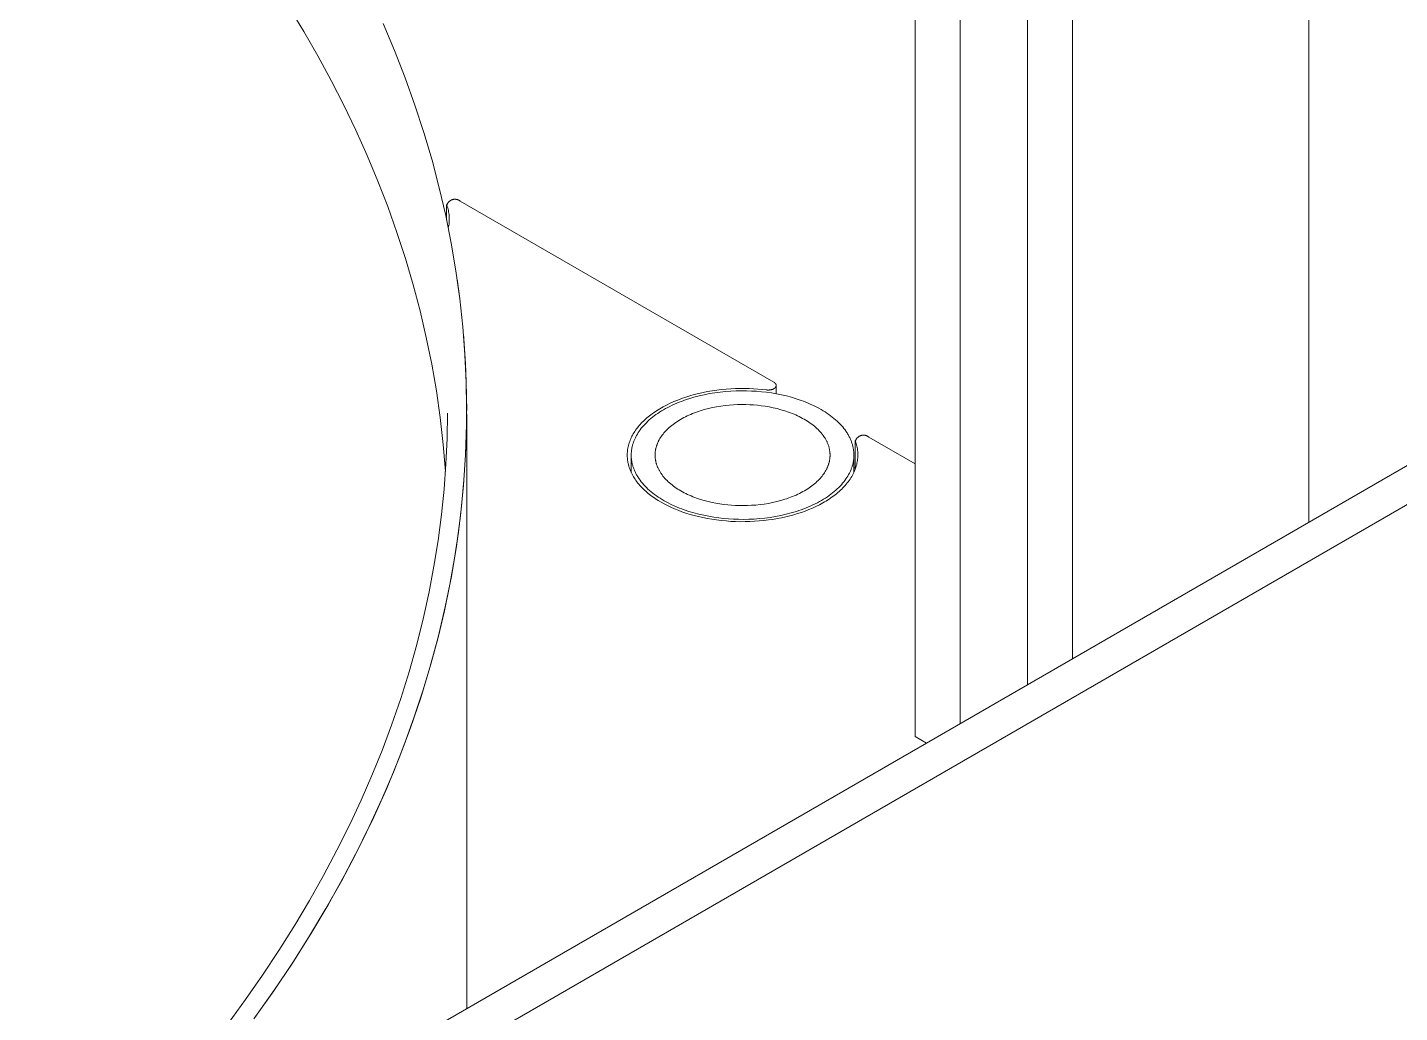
# Model space of a CAD drawing. Header units: millimetres. Extents: x 8434 to 10928, y 788 to 2545.
# Drawn here: x 10798 to 10871.3, y 2100 to 2152.6 of the extents above; entities that cross this region are included whole.
import ezdxf

# ---------------------------------------------------------------- set-up
doc = ezdxf.new("R2010")
doc.units = ezdxf.units.MM
doc.layers.add('ZANO_R', color=7, linetype='Continuous', lineweight=0)

msp = doc.modelspace()

# ---------------------------------------------------------------- linework, layer by layer
at = {"layer": 'ZANO_R'}
for p, q in [((10866.471, 2126.195), (10866.471, 2184.448)), ((10845.451, 2114.753), (10845.451, 2175.086)), ((10851.456, 2117.527), (10851.456, 2171.619)), ((10853.859, 2170.232), (10853.859, 2118.914)), ((10847.853, 2162.524), (10847.853, 2115.446)), ((10812.805, 2152.399), (10812.026, 2153.687)), ((10817.035, 2152.829), (10817.647, 2151.38)), ((10813.552, 2151.099), (10812.805, 2152.399)), ((10817.647, 2151.38), (10818.215, 2149.924)), ((10814.264, 2149.786), (10813.552, 2151.099)), ((10818.215, 2149.924), (10818.738, 2148.464)), ((10814.941, 2148.46), (10814.264, 2149.786)), ((10815.582, 2147.123), (10814.941, 2148.46)), ((10818.738, 2148.464), (10819.216, 2146.998)), ((10816.187, 2145.775), (10815.582, 2147.123)), ((10819.216, 2146.998), (10819.648, 2145.529)), ((10816.754, 2144.416), (10816.187, 2145.775)), ((10819.648, 2145.529), (10820.036, 2144.055)), ((10817.284, 2143.047), (10816.754, 2144.416)), ((10820.036, 2144.055), (10820.378, 2142.577)), ((10820.482, 2143.219), (10820.474, 2143.205)), ((10820.49, 2143.232), (10820.482, 2143.219)), ((10820.498, 2143.245), (10820.49, 2143.232)), ((10820.507, 2143.258), (10820.498, 2143.245)), ((10820.517, 2143.27), (10820.507, 2143.258)), ((10820.526, 2143.282), (10820.517, 2143.27)), ((10820.537, 2143.294), (10820.526, 2143.282)), ((10820.547, 2143.305), (10820.537, 2143.294)), ((10820.558, 2143.316), (10820.547, 2143.305)), ((10820.57, 2143.327), (10820.558, 2143.316)), ((10820.581, 2143.337), (10820.57, 2143.327)), ((10820.593, 2143.347), (10820.581, 2143.337)), ((10820.606, 2143.356), (10820.593, 2143.347)), ((10820.618, 2143.365), (10820.606, 2143.356)), ((10820.631, 2143.373), (10820.618, 2143.365)), ((10820.645, 2143.381), (10820.631, 2143.373)), ((10820.658, 2143.389), (10820.645, 2143.381)), ((10820.672, 2143.396), (10820.658, 2143.389)), ((10820.686, 2143.403), (10820.672, 2143.396)), ((10820.7, 2143.409), (10820.686, 2143.403)), ((10820.715, 2143.415), (10820.7, 2143.409)), ((10820.729, 2143.42), (10820.715, 2143.415)), ((10820.744, 2143.424), (10820.729, 2143.42)), ((10820.759, 2143.429), (10820.744, 2143.424)), ((10820.774, 2143.432), (10820.759, 2143.429)), ((10820.79, 2143.435), (10820.774, 2143.432)), ((10820.805, 2143.438), (10820.79, 2143.435)), ((10820.82, 2143.44), (10820.805, 2143.438)), ((10820.836, 2143.441), (10820.82, 2143.44)), ((10820.851, 2143.442), (10820.836, 2143.441)), ((10820.867, 2143.443), (10820.851, 2143.442)), ((10820.882, 2143.443), (10820.867, 2143.443)), ((10820.898, 2143.442), (10820.882, 2143.443)), ((10820.913, 2143.441), (10820.898, 2143.442)), ((10820.929, 2143.439), (10820.913, 2143.441)), ((10820.944, 2143.437), (10820.929, 2143.439)), ((10820.959, 2143.434), (10820.944, 2143.437)), ((10820.975, 2143.431), (10820.959, 2143.434)), ((10820.99, 2143.427), (10820.975, 2143.431)), ((10821.004, 2143.423), (10820.99, 2143.427)), ((10821.019, 2143.418), (10821.004, 2143.423)), ((10821.034, 2143.413), (10821.019, 2143.418)), ((10821.048, 2143.407), (10821.034, 2143.413)), ((10821.062, 2143.401), (10821.048, 2143.407)), ((10821.076, 2143.394), (10821.062, 2143.401)), ((10821.09, 2143.387), (10821.076, 2143.394)), ((10821.104, 2143.379), (10821.09, 2143.387)), ((10821.117, 2143.371), (10821.104, 2143.379)), ((10821.13, 2143.362), (10821.117, 2143.371)), ((10821.142, 2143.353), (10821.13, 2143.362)), ((10821.155, 2143.343), (10821.142, 2143.353)), ((10837.901, 2133.675), (10821.155, 2143.343)), ((10817.775, 2141.668), (10817.284, 2143.047)), ((10820.378, 2142.577), (10820.675, 2141.096)), ((10820.43, 2142.337), (10820.43, 2143.156)), ((10820.443, 2143.134), (10820.439, 2143.119)), ((10820.439, 2143.119), (10820.463, 2143.051)), ((10820.449, 2143.148), (10820.443, 2143.134)), ((10820.454, 2143.163), (10820.449, 2143.148)), ((10820.46, 2143.177), (10820.454, 2143.163)), ((10820.467, 2143.191), (10820.46, 2143.177)), ((10820.463, 2143.051), (10820.485, 2142.981)), ((10820.474, 2143.205), (10820.467, 2143.191)), ((10820.485, 2142.981), (10820.505, 2142.912)), ((10820.505, 2142.912), (10820.522, 2142.841)), ((10820.522, 2142.841), (10820.537, 2142.77)), ((10820.537, 2142.77), (10820.549, 2142.699)), ((10820.549, 2142.699), (10820.559, 2142.627)), ((10820.559, 2142.627), (10820.566, 2142.554)), ((10820.566, 2142.554), (10820.571, 2142.482)), ((10820.571, 2142.482), (10820.573, 2142.409)), ((10820.534, 2141.977), (10820.519, 2141.906)), ((10820.547, 2142.048), (10820.534, 2141.977)), ((10820.557, 2142.12), (10820.547, 2142.048)), ((10820.565, 2142.192), (10820.557, 2142.12)), ((10820.57, 2142.264), (10820.565, 2142.192)), ((10820.573, 2142.337), (10820.57, 2142.264)), ((10820.573, 2142.409), (10820.573, 2142.337)), ((10818.227, 2140.279), (10817.775, 2141.668)), ((10820.675, 2141.096), (10820.926, 2139.612)), ((10818.639, 2138.882), (10818.227, 2140.279)), ((10820.926, 2139.612), (10821.132, 2138.126)), ((10819.011, 2137.477), (10818.639, 2138.882)), ((10820.991, 2139.175), (10821.129, 2138.151)), ((10821.132, 2138.126), (10821.293, 2136.637)), ((10819.342, 2136.064), (10819.011, 2137.477)), ((10821.293, 2136.637), (10821.407, 2135.146)), ((10819.632, 2134.644), (10819.342, 2136.064)), ((10821.327, 2136.264), (10821.437, 2134.653)), ((10821.444, 2134.454), (10821.389, 2135.418)), ((10712.722, 2037.429), (10880.885, 2134.517)), ((10819.88, 2133.217), (10819.632, 2134.644)), ((10821.407, 2135.146), (10821.476, 2133.653)), ((10821.437, 2134.653), (10821.493, 2133.037)), ((10821.481, 2133.466), (10821.447, 2134.4)), ((10882.686, 2133.477), (10714.524, 2036.388)), ((10820.085, 2131.785), (10819.88, 2133.217)), ((10821.476, 2133.653), (10821.499, 2132.159)), ((10821.498, 2132.533), (10821.481, 2133.466)), ((10821.493, 2133.037), (10821.496, 2131.417)), ((10833.424, 2132.948), (10833.654, 2133.013)), ((10833.654, 2133.013), (10833.889, 2133.072)), ((10833.889, 2133.072), (10834.127, 2133.125)), ((10833.908, 2132.943), (10834.188, 2133.007)), ((10834.127, 2133.125), (10834.368, 2133.172)), ((10834.188, 2133.007), (10834.472, 2133.063)), ((10834.368, 2133.172), (10834.612, 2133.214)), ((10834.472, 2133.063), (10834.757, 2133.109)), ((10834.612, 2133.214), (10834.858, 2133.25)), ((10834.757, 2133.109), (10835.043, 2133.147)), ((10834.858, 2133.25), (10835.105, 2133.279)), ((10835.043, 2133.147), (10835.329, 2133.177)), ((10835.105, 2133.279), (10835.353, 2133.303)), ((10835.329, 2133.177), (10835.613, 2133.198)), ((10835.353, 2133.303), (10835.6, 2133.32)), ((10835.6, 2133.32), (10835.847, 2133.332)), ((10835.613, 2133.198), (10835.895, 2133.211)), ((10835.847, 2133.332), (10836.093, 2133.338)), ((10835.895, 2133.211), (10836.174, 2133.216)), ((10836.093, 2133.338), (10836.337, 2133.339)), ((10836.174, 2133.216), (10836.448, 2133.214)), ((10836.337, 2133.339), (10836.579, 2133.334)), ((10836.448, 2133.214), (10836.717, 2133.205)), ((10836.579, 2133.334), (10836.818, 2133.323)), ((10836.717, 2133.205), (10836.981, 2133.189)), ((10836.818, 2133.323), (10837.053, 2133.307)), ((10836.981, 2133.189), (10837.243, 2133.167)), ((10837.053, 2133.307), (10837.285, 2133.287)), ((10837.243, 2133.167), (10837.508, 2133.137)), ((10837.285, 2133.287), (10837.513, 2133.261)), ((10837.508, 2133.137), (10837.774, 2133.099)), ((10837.513, 2133.261), (10837.528, 2133.26)), ((10837.528, 2133.26), (10837.544, 2133.258)), ((10837.544, 2133.258), (10837.561, 2133.257)), ((10837.561, 2133.257), (10837.577, 2133.256)), ((10837.577, 2133.256), (10837.594, 2133.256)), ((10837.594, 2133.256), (10837.61, 2133.256)), ((10837.61, 2133.256), (10837.627, 2133.257)), ((10837.627, 2133.257), (10837.644, 2133.257)), ((10837.644, 2133.257), (10837.662, 2133.259)), ((10837.662, 2133.259), (10837.679, 2133.26)), ((10837.679, 2133.26), (10837.696, 2133.262)), ((10837.696, 2133.262), (10837.713, 2133.265)), ((10837.713, 2133.265), (10837.729, 2133.268)), ((10837.729, 2133.268), (10837.746, 2133.271)), ((10837.746, 2133.271), (10837.763, 2133.275)), ((10837.763, 2133.275), (10837.779, 2133.279)), ((10837.774, 2133.099), (10838.042, 2133.054)), ((10837.779, 2133.279), (10837.795, 2133.283)), ((10837.795, 2133.283), (10837.81, 2133.288)), ((10837.81, 2133.288), (10837.825, 2133.293)), ((10837.825, 2133.293), (10837.84, 2133.299)), ((10837.84, 2133.299), (10837.854, 2133.304)), ((10837.854, 2133.304), (10837.868, 2133.311)), ((10837.868, 2133.311), (10837.881, 2133.317)), ((10837.881, 2133.317), (10837.894, 2133.324)), ((10837.894, 2133.324), (10837.906, 2133.331)), ((10837.912, 2133.668), (10837.901, 2133.675)), ((10837.906, 2133.331), (10837.912, 2133.334)), ((10837.918, 2133.665), (10837.912, 2133.668)), ((10837.912, 2133.334), (10837.918, 2133.338)), ((10837.923, 2133.661), (10837.918, 2133.665)), ((10837.918, 2133.338), (10837.923, 2133.342)), ((10837.928, 2133.657), (10837.923, 2133.661)), ((10837.923, 2133.342), (10837.929, 2133.345)), ((10837.933, 2133.654), (10837.928, 2133.657)), ((10837.929, 2133.345), (10837.934, 2133.349)), ((10837.939, 2133.65), (10837.933, 2133.654)), ((10837.934, 2133.349), (10837.939, 2133.353)), ((10837.944, 2133.646), (10837.939, 2133.65)), ((10837.939, 2133.353), (10837.944, 2133.357)), ((10837.948, 2133.642), (10837.944, 2133.646)), ((10837.944, 2133.357), (10837.949, 2133.36)), ((10837.953, 2133.638), (10837.948, 2133.642)), ((10837.949, 2133.36), (10837.953, 2133.364)), ((10837.958, 2133.634), (10837.953, 2133.638)), ((10837.953, 2133.364), (10837.958, 2133.368)), ((10837.962, 2133.63), (10837.958, 2133.634)), ((10837.958, 2133.368), (10837.962, 2133.372)), ((10837.967, 2133.626), (10837.962, 2133.63)), ((10837.962, 2133.372), (10837.966, 2133.376)), ((10837.966, 2133.376), (10837.97, 2133.38)), ((10837.971, 2133.622), (10837.967, 2133.626)), ((10837.97, 2133.38), (10837.974, 2133.384)), ((10837.975, 2133.617), (10837.971, 2133.622)), ((10837.974, 2133.384), (10837.978, 2133.388)), ((10837.979, 2133.613), (10837.975, 2133.617)), ((10837.978, 2133.388), (10837.982, 2133.392)), ((10837.983, 2133.609), (10837.979, 2133.613)), ((10837.982, 2133.392), (10837.985, 2133.397)), ((10837.986, 2133.604), (10837.983, 2133.609)), ((10837.985, 2133.397), (10837.988, 2133.401)), ((10837.99, 2133.599), (10837.986, 2133.604)), ((10837.988, 2133.401), (10837.992, 2133.405)), ((10837.993, 2133.595), (10837.99, 2133.599)), ((10837.992, 2133.405), (10837.995, 2133.41)), ((10837.997, 2133.59), (10837.993, 2133.595)), ((10837.995, 2133.41), (10837.998, 2133.414)), ((10838, 2133.586), (10837.997, 2133.59)), ((10837.998, 2133.414), (10838.001, 2133.418)), ((10838.003, 2133.581), (10838, 2133.586)), ((10838.001, 2133.418), (10838.003, 2133.423)), ((10838.005, 2133.576), (10838.003, 2133.581)), ((10838.003, 2133.423), (10838.006, 2133.428)), ((10838.008, 2133.571), (10838.005, 2133.576)), ((10838.006, 2133.428), (10838.008, 2133.432)), ((10838.01, 2133.566), (10838.008, 2133.571)), ((10838.008, 2133.432), (10838.011, 2133.437)), ((10838.013, 2133.561), (10838.01, 2133.566)), ((10838.011, 2133.437), (10838.013, 2133.442)), ((10838.015, 2133.556), (10838.013, 2133.561)), ((10838.013, 2133.442), (10838.015, 2133.446)), ((10838.017, 2133.551), (10838.015, 2133.556)), ((10838.015, 2133.446), (10838.017, 2133.451)), ((10838.018, 2133.546), (10838.017, 2133.551)), ((10838.017, 2133.451), (10838.018, 2133.456)), ((10838.02, 2133.541), (10838.018, 2133.546)), ((10838.018, 2133.456), (10838.02, 2133.461)), ((10838.021, 2133.536), (10838.02, 2133.541)), ((10838.02, 2133.461), (10838.021, 2133.466)), ((10838.022, 2133.531), (10838.021, 2133.536)), ((10838.021, 2133.466), (10838.022, 2133.471)), ((10838.023, 2133.529), (10838.022, 2133.531)), ((10838.022, 2133.471), (10838.023, 2133.476)), ((10838.023, 2133.526), (10838.023, 2133.529)), ((10838.024, 2133.524), (10838.023, 2133.526)), ((10838.023, 2133.476), (10838.024, 2133.481)), ((10838.024, 2133.521), (10838.024, 2133.524)), ((10838.025, 2133.519), (10838.024, 2133.521)), ((10838.024, 2133.483), (10838.025, 2133.486)), ((10838.024, 2133.481), (10838.024, 2133.483)), ((10838.025, 2133.516), (10838.025, 2133.519)), ((10838.025, 2133.514), (10838.025, 2133.516)), ((10838.025, 2133.511), (10838.025, 2133.514)), ((10838.025, 2133.509), (10838.025, 2133.511)), ((10838.026, 2133.506), (10838.025, 2133.509)), ((10838.025, 2133.493), (10838.026, 2133.496)), ((10838.025, 2133.491), (10838.025, 2133.493)), ((10838.025, 2133.488), (10838.025, 2133.491)), ((10838.025, 2133.486), (10838.025, 2133.488)), ((10838.026, 2133.504), (10838.026, 2133.506)), ((10838.026, 2133.501), (10838.026, 2133.504)), ((10838.026, 2133.498), (10838.026, 2133.501)), ((10838.026, 2133.496), (10838.026, 2133.498)), ((10838.026, 2133.496), (10838.026, 2133.057)), ((10838.042, 2133.054), (10838.309, 2133)), ((10838.309, 2133), (10838.575, 2132.939)), ((10821.489, 2131.162), (10821.498, 2132.506)), ((10831.724, 2132.206), (10831.809, 2132.257)), ((10831.809, 2132.257), (10831.985, 2132.358)), ((10831.985, 2132.358), (10832.169, 2132.455)), ((10832.015, 2132.204), (10832.125, 2132.266)), ((10832.125, 2132.266), (10832.237, 2132.326)), ((10832.169, 2132.455), (10832.361, 2132.549)), ((10832.237, 2132.326), (10832.353, 2132.385)), ((10832.353, 2132.385), (10832.47, 2132.442)), ((10832.361, 2132.549), (10832.561, 2132.638)), ((10832.47, 2132.442), (10832.591, 2132.498)), ((10832.561, 2132.638), (10832.767, 2132.723)), ((10832.591, 2132.498), (10832.714, 2132.551)), ((10832.714, 2132.551), (10832.839, 2132.603)), ((10832.767, 2132.723), (10832.98, 2132.803)), ((10832.839, 2132.603), (10832.966, 2132.652)), ((10832.966, 2132.652), (10833.096, 2132.7)), ((10832.98, 2132.803), (10833.199, 2132.878)), ((10833.096, 2132.7), (10833.227, 2132.746)), ((10833.199, 2132.878), (10833.424, 2132.948)), ((10833.227, 2132.746), (10833.36, 2132.79)), ((10833.36, 2132.79), (10833.631, 2132.871)), ((10833.631, 2132.871), (10833.908, 2132.943)), ((10834.189, 2132.209), (10834.406, 2132.266)), ((10834.406, 2132.266), (10834.626, 2132.317)), ((10834.626, 2132.317), (10834.849, 2132.36)), ((10834.849, 2132.36), (10835.073, 2132.397)), ((10835.073, 2132.397), (10835.298, 2132.427)), ((10835.298, 2132.427), (10835.522, 2132.45)), ((10835.522, 2132.45), (10835.746, 2132.466)), ((10835.746, 2132.466), (10835.967, 2132.477)), ((10835.967, 2132.477), (10836.186, 2132.481)), ((10836.186, 2132.481), (10836.402, 2132.479)), ((10836.402, 2132.479), (10836.613, 2132.472)), ((10836.613, 2132.472), (10836.82, 2132.46)), ((10836.82, 2132.46), (10837.026, 2132.442)), ((10837.026, 2132.442), (10837.234, 2132.418)), ((10837.234, 2132.418), (10837.444, 2132.389)), ((10837.444, 2132.389), (10837.654, 2132.353)), ((10837.654, 2132.353), (10837.864, 2132.311)), ((10837.864, 2132.311), (10838.073, 2132.263)), ((10838.073, 2132.263), (10838.28, 2132.208)), ((10838.575, 2132.939), (10838.839, 2132.869)), ((10838.839, 2132.869), (10839.099, 2132.791)), ((10839.099, 2132.791), (10839.355, 2132.705)), ((10839.355, 2132.705), (10839.482, 2132.658)), ((10839.482, 2132.658), (10839.606, 2132.61)), ((10839.606, 2132.61), (10839.729, 2132.56)), ((10839.729, 2132.56), (10839.85, 2132.508)), ((10839.85, 2132.508), (10839.969, 2132.454)), ((10839.969, 2132.454), (10840.086, 2132.398)), ((10840.086, 2132.398), (10840.201, 2132.34)), ((10840.201, 2132.34), (10840.313, 2132.28)), ((10840.313, 2132.28), (10840.423, 2132.218)), ((10820.248, 2130.348), (10820.085, 2131.785)), ((10820.456, 2130.668), (10820.48, 2132.026)), ((10821.501, 2131.961), (10821.501, 2100.232)), ((10830.82, 2131.48), (10830.877, 2131.539)), ((10830.877, 2131.539), (10830.935, 2131.597)), ((10830.935, 2131.597), (10830.995, 2131.655)), ((10830.995, 2131.655), (10831.058, 2131.712)), ((10831.024, 2131.439), (10831.097, 2131.514)), ((10831.058, 2131.712), (10831.123, 2131.769)), ((10831.097, 2131.514), (10831.173, 2131.587)), ((10831.123, 2131.769), (10831.191, 2131.825)), ((10831.173, 2131.587), (10831.253, 2131.66)), ((10831.191, 2131.825), (10831.26, 2131.882)), ((10831.253, 2131.66), (10831.337, 2131.732)), ((10831.26, 2131.882), (10831.332, 2131.937)), ((10831.332, 2131.937), (10831.406, 2131.992)), ((10831.337, 2131.732), (10831.424, 2131.803)), ((10831.406, 2131.992), (10831.482, 2132.047)), ((10831.424, 2131.803), (10831.514, 2131.873)), ((10831.482, 2132.047), (10831.561, 2132.1)), ((10831.514, 2131.873), (10831.608, 2131.942)), ((10831.561, 2132.1), (10831.641, 2132.153)), ((10831.608, 2131.942), (10831.705, 2132.009)), ((10831.641, 2132.153), (10831.724, 2132.206)), ((10831.705, 2132.009), (10831.805, 2132.076)), ((10831.805, 2132.076), (10831.909, 2132.14)), ((10831.909, 2132.14), (10832.015, 2132.204)), ((10832.599, 2131.479), (10832.675, 2131.532)), ((10832.675, 2131.532), (10832.754, 2131.584)), ((10832.754, 2131.584), (10832.835, 2131.636)), ((10832.835, 2131.636), (10832.919, 2131.685)), ((10832.919, 2131.685), (10833.005, 2131.734)), ((10833.005, 2131.734), (10833.093, 2131.782)), ((10833.093, 2131.782), (10833.184, 2131.828)), ((10833.184, 2131.828), (10833.276, 2131.873)), ((10833.276, 2131.873), (10833.371, 2131.916)), ((10833.371, 2131.916), (10833.468, 2131.958)), ((10833.468, 2131.958), (10833.566, 2131.999)), ((10833.566, 2131.999), (10833.666, 2132.038)), ((10833.666, 2132.038), (10833.768, 2132.075)), ((10833.768, 2132.075), (10833.871, 2132.111)), ((10833.871, 2132.111), (10833.976, 2132.146)), ((10833.976, 2132.146), (10834.189, 2132.209)), ((10838.28, 2132.208), (10838.485, 2132.147)), ((10838.485, 2132.147), (10838.686, 2132.079)), ((10838.686, 2132.079), (10838.785, 2132.043)), ((10838.785, 2132.043), (10838.883, 2132.005)), ((10838.883, 2132.005), (10838.98, 2131.965)), ((10838.98, 2131.965), (10839.075, 2131.924)), ((10839.075, 2131.924), (10839.168, 2131.882)), ((10839.168, 2131.882), (10839.26, 2131.838)), ((10839.26, 2131.838), (10839.351, 2131.792)), ((10839.351, 2131.792), (10839.439, 2131.745)), ((10839.439, 2131.745), (10839.525, 2131.697)), ((10839.525, 2131.697), (10839.61, 2131.647)), ((10839.61, 2131.647), (10839.692, 2131.596)), ((10839.692, 2131.596), (10839.772, 2131.544)), ((10839.772, 2131.544), (10839.85, 2131.49)), ((10839.85, 2131.49), (10839.925, 2131.436)), ((10840.423, 2132.218), (10840.531, 2132.155)), ((10840.531, 2132.155), (10840.636, 2132.09)), ((10840.636, 2132.09), (10840.737, 2132.024)), ((10840.737, 2132.024), (10840.836, 2131.956)), ((10840.836, 2131.956), (10840.932, 2131.886)), ((10840.932, 2131.886), (10841.025, 2131.815)), ((10841.025, 2131.815), (10841.114, 2131.743)), ((10841.114, 2131.743), (10841.2, 2131.669)), ((10841.2, 2131.669), (10841.283, 2131.595)), ((10841.283, 2131.595), (10841.362, 2131.519)), ((10841.362, 2131.519), (10841.438, 2131.442)), ((10821.442, 2129.806), (10821.489, 2131.162)), ((10821.496, 2131.417), (10821.444, 2129.795)), ((10830.29, 2130.717), (10830.323, 2130.785)), ((10830.323, 2130.785), (10830.358, 2130.852)), ((10830.358, 2130.852), (10830.396, 2130.918)), ((10830.396, 2130.918), (10830.436, 2130.984)), ((10830.436, 2130.984), (10830.477, 2131.049)), ((10830.477, 2131.049), (10830.521, 2131.113)), ((10830.521, 2131.113), (10830.566, 2131.177)), ((10830.528, 2130.752), (10830.569, 2130.829)), ((10830.566, 2131.177), (10830.614, 2131.239)), ((10830.569, 2130.829), (10830.613, 2130.906)), ((10830.613, 2130.906), (10830.661, 2130.983)), ((10830.614, 2131.239), (10830.663, 2131.301)), ((10830.661, 2130.983), (10830.712, 2131.06)), ((10830.663, 2131.301), (10830.714, 2131.362)), ((10830.712, 2131.06), (10830.768, 2131.137)), ((10830.714, 2131.362), (10830.766, 2131.422)), ((10830.766, 2131.422), (10830.82, 2131.48)), ((10830.768, 2131.137), (10830.826, 2131.213)), ((10830.826, 2131.213), (10830.888, 2131.289)), ((10830.888, 2131.289), (10830.954, 2131.364)), ((10830.954, 2131.364), (10831.024, 2131.439)), ((10831.855, 2130.726), (10831.895, 2130.787)), ((10831.895, 2130.787), (10831.938, 2130.847)), ((10831.938, 2130.847), (10831.985, 2130.907)), ((10831.985, 2130.907), (10832.033, 2130.966)), ((10832.033, 2130.966), (10832.085, 2131.026)), ((10832.085, 2131.026), (10832.14, 2131.085)), ((10832.14, 2131.085), (10832.197, 2131.143)), ((10832.197, 2131.143), (10832.257, 2131.201)), ((10832.257, 2131.201), (10832.32, 2131.258)), ((10832.32, 2131.258), (10832.386, 2131.315)), ((10832.386, 2131.315), (10832.454, 2131.37)), ((10832.454, 2131.37), (10832.525, 2131.425)), ((10832.525, 2131.425), (10832.599, 2131.479)), ((10839.925, 2131.436), (10839.998, 2131.38)), ((10839.998, 2131.38), (10840.068, 2131.323)), ((10840.068, 2131.323), (10840.136, 2131.265)), ((10840.136, 2131.265), (10840.201, 2131.207)), ((10840.201, 2131.207), (10840.263, 2131.147)), ((10840.263, 2131.147), (10840.322, 2131.087)), ((10840.322, 2131.087), (10840.379, 2131.026)), ((10840.379, 2131.026), (10840.433, 2130.964)), ((10840.433, 2130.964), (10840.484, 2130.901)), ((10840.484, 2130.901), (10840.532, 2130.838)), ((10840.532, 2130.838), (10840.577, 2130.775)), ((10840.577, 2130.775), (10840.598, 2130.743)), ((10841.438, 2131.442), (10841.51, 2131.364)), ((10841.51, 2131.364), (10841.578, 2131.285)), ((10841.578, 2131.285), (10841.643, 2131.206)), ((10841.643, 2131.206), (10841.704, 2131.126)), ((10841.704, 2131.126), (10841.761, 2131.045)), ((10841.761, 2131.045), (10841.789, 2131.005)), ((10841.789, 2131.005), (10841.815, 2130.964)), ((10841.815, 2130.964), (10841.84, 2130.923)), ((10841.84, 2130.923), (10841.865, 2130.882)), ((10841.865, 2130.882), (10841.888, 2130.841)), ((10841.888, 2130.841), (10841.911, 2130.8)), ((10841.911, 2130.8), (10841.932, 2130.759)), ((10841.932, 2130.759), (10841.953, 2130.718)), ((10842.422, 2130.76), (10842.409, 2130.751)), ((10842.435, 2130.769), (10842.422, 2130.76)), ((10842.448, 2130.778), (10842.435, 2130.769)), ((10842.461, 2130.786), (10842.448, 2130.778)), ((10842.474, 2130.793), (10842.461, 2130.786)), ((10842.488, 2130.801), (10842.474, 2130.793)), ((10842.502, 2130.807), (10842.488, 2130.801)), ((10842.516, 2130.813), (10842.502, 2130.807)), ((10842.531, 2130.819), (10842.516, 2130.813)), ((10842.546, 2130.824), (10842.531, 2130.819)), ((10842.56, 2130.829), (10842.546, 2130.824)), ((10842.575, 2130.833), (10842.56, 2130.829)), ((10842.59, 2130.837), (10842.575, 2130.833)), ((10842.606, 2130.84), (10842.59, 2130.837)), ((10842.621, 2130.842), (10842.606, 2130.84)), ((10842.636, 2130.844), (10842.621, 2130.842)), ((10842.652, 2130.846), (10842.636, 2130.844)), ((10842.667, 2130.847), (10842.652, 2130.846)), ((10842.683, 2130.847), (10842.667, 2130.847)), ((10842.698, 2130.847), (10842.683, 2130.847)), ((10842.714, 2130.846), (10842.698, 2130.847)), ((10842.729, 2130.845), (10842.714, 2130.846)), ((10842.745, 2130.844), (10842.729, 2130.845)), ((10842.76, 2130.841), (10842.745, 2130.844)), ((10842.776, 2130.839), (10842.76, 2130.841)), ((10842.791, 2130.835), (10842.776, 2130.839)), ((10842.806, 2130.832), (10842.791, 2130.835)), ((10842.821, 2130.827), (10842.806, 2130.832)), ((10842.835, 2130.822), (10842.821, 2130.827)), ((10842.85, 2130.817), (10842.835, 2130.822)), ((10842.864, 2130.811), (10842.85, 2130.817)), ((10842.879, 2130.805), (10842.864, 2130.811)), ((10842.893, 2130.798), (10842.879, 2130.805)), ((10842.906, 2130.791), (10842.893, 2130.798)), ((10842.92, 2130.783), (10842.906, 2130.791)), ((10842.933, 2130.775), (10842.92, 2130.783)), ((10842.946, 2130.766), (10842.933, 2130.775)), ((10842.958, 2130.757), (10842.946, 2130.766)), ((10842.971, 2130.748), (10842.958, 2130.757)), ((10820.369, 2128.906), (10820.248, 2130.348)), ((10820.394, 2129.311), (10820.456, 2130.668)), ((10830.086, 2130.007), (10830.091, 2130.044)), ((10830.091, 2130.044), (10830.096, 2130.08)), ((10830.096, 2130.08), (10830.107, 2130.153)), ((10830.107, 2130.153), (10830.122, 2130.225)), ((10830.122, 2130.225), (10830.138, 2130.296)), ((10830.138, 2130.296), (10830.158, 2130.368)), ((10830.158, 2130.368), (10830.179, 2130.439)), ((10830.179, 2130.439), (10830.204, 2130.509)), ((10830.204, 2130.509), (10830.23, 2130.579)), ((10830.23, 2130.579), (10830.259, 2130.648)), ((10830.259, 2130.648), (10830.29, 2130.717)), ((10830.297, 2129.987), (10830.301, 2130.026)), ((10830.301, 2130.026), (10830.306, 2130.064)), ((10830.306, 2130.064), (10830.312, 2130.102)), ((10830.312, 2130.102), (10830.319, 2130.141)), ((10830.319, 2130.141), (10830.326, 2130.179)), ((10830.326, 2130.179), (10830.334, 2130.216)), ((10830.334, 2130.216), (10830.342, 2130.254)), ((10830.342, 2130.254), (10830.352, 2130.292)), ((10830.352, 2130.292), (10830.362, 2130.33)), ((10830.362, 2130.33), (10830.373, 2130.368)), ((10830.373, 2130.368), (10830.385, 2130.406)), ((10830.385, 2130.406), (10830.397, 2130.444)), ((10830.397, 2130.444), (10830.411, 2130.482)), ((10830.411, 2130.482), (10830.425, 2130.521)), ((10830.425, 2130.521), (10830.44, 2130.559)), ((10830.44, 2130.559), (10830.456, 2130.597)), ((10830.456, 2130.597), (10830.472, 2130.636)), ((10830.472, 2130.636), (10830.49, 2130.674)), ((10830.49, 2130.674), (10830.508, 2130.713)), ((10830.508, 2130.713), (10830.528, 2130.752)), ((10831.576, 2130.004), (10831.581, 2130.034)), ((10831.581, 2130.034), (10831.586, 2130.064)), ((10831.586, 2130.064), (10831.591, 2130.094)), ((10831.591, 2130.094), (10831.598, 2130.124)), ((10831.598, 2130.124), (10831.604, 2130.153)), ((10831.604, 2130.153), (10831.612, 2130.183)), ((10831.612, 2130.183), (10831.62, 2130.213)), ((10831.62, 2130.213), (10831.629, 2130.243)), ((10831.629, 2130.243), (10831.638, 2130.273)), ((10831.638, 2130.273), (10831.648, 2130.303)), ((10831.648, 2130.303), (10831.658, 2130.333)), ((10831.658, 2130.333), (10831.669, 2130.363)), ((10831.669, 2130.363), (10831.681, 2130.393)), ((10831.681, 2130.393), (10831.694, 2130.423)), ((10831.694, 2130.423), (10831.707, 2130.453)), ((10831.707, 2130.453), (10831.72, 2130.484)), ((10831.72, 2130.484), (10831.735, 2130.514)), ((10831.735, 2130.514), (10831.75, 2130.544)), ((10831.75, 2130.544), (10831.782, 2130.605)), ((10831.782, 2130.605), (10831.817, 2130.666)), ((10831.817, 2130.666), (10831.855, 2130.726)), ((10840.598, 2130.743), (10840.619, 2130.711)), ((10840.619, 2130.711), (10840.639, 2130.679)), ((10840.639, 2130.679), (10840.658, 2130.647)), ((10840.658, 2130.647), (10840.676, 2130.615)), ((10840.676, 2130.615), (10840.694, 2130.582)), ((10840.694, 2130.582), (10840.711, 2130.55)), ((10840.711, 2130.55), (10840.727, 2130.518)), ((10840.727, 2130.518), (10840.743, 2130.485)), ((10840.743, 2130.485), (10840.757, 2130.453)), ((10840.757, 2130.453), (10840.771, 2130.421)), ((10840.771, 2130.421), (10840.785, 2130.388)), ((10840.785, 2130.388), (10840.797, 2130.356)), ((10840.797, 2130.356), (10840.809, 2130.323)), ((10840.809, 2130.323), (10840.82, 2130.291)), ((10840.82, 2130.291), (10840.831, 2130.258)), ((10840.831, 2130.258), (10840.84, 2130.226)), ((10840.84, 2130.226), (10840.849, 2130.194)), ((10840.849, 2130.194), (10840.857, 2130.161)), ((10840.857, 2130.161), (10840.865, 2130.129)), ((10840.865, 2130.129), (10840.872, 2130.097)), ((10840.872, 2130.097), (10840.878, 2130.065)), ((10840.878, 2130.065), (10840.883, 2130.033)), ((10840.883, 2130.033), (10840.888, 2130.001)), ((10841.953, 2130.718), (10841.973, 2130.677)), ((10841.973, 2130.677), (10841.992, 2130.635)), ((10841.992, 2130.635), (10842.009, 2130.594)), ((10842.009, 2130.594), (10842.026, 2130.553)), ((10842.026, 2130.553), (10842.042, 2130.512)), ((10842.042, 2130.512), (10842.057, 2130.47)), ((10842.057, 2130.47), (10842.071, 2130.429)), ((10842.071, 2130.429), (10842.085, 2130.388)), ((10842.085, 2130.388), (10842.097, 2130.346)), ((10842.097, 2130.346), (10842.108, 2130.305)), ((10842.108, 2130.305), (10842.119, 2130.264)), ((10842.119, 2130.264), (10842.128, 2130.223)), ((10842.128, 2130.223), (10842.137, 2130.182)), ((10842.137, 2130.182), (10842.145, 2130.141)), ((10842.145, 2130.141), (10842.152, 2130.1)), ((10842.152, 2130.1), (10842.158, 2130.06)), ((10842.158, 2130.06), (10842.163, 2130.019)), ((10842.246, 2129.02), (10842.246, 2130.561)), ((10842.26, 2130.538), (10842.255, 2130.523)), ((10842.255, 2130.523), (10842.278, 2130.458)), ((10842.265, 2130.553), (10842.26, 2130.538)), ((10842.27, 2130.567), (10842.265, 2130.553)), ((10842.277, 2130.582), (10842.27, 2130.567)), ((10842.283, 2130.596), (10842.277, 2130.582)), ((10842.278, 2130.458), (10842.299, 2130.392)), ((10842.29, 2130.609), (10842.283, 2130.596)), ((10842.298, 2130.623), (10842.29, 2130.609)), ((10842.306, 2130.636), (10842.298, 2130.623)), ((10842.299, 2130.392), (10842.318, 2130.325)), ((10842.314, 2130.649), (10842.306, 2130.636)), ((10842.323, 2130.662), (10842.314, 2130.649)), ((10842.318, 2130.325), (10842.335, 2130.258)), ((10842.333, 2130.674), (10842.323, 2130.662)), ((10842.343, 2130.686), (10842.333, 2130.674)), ((10842.335, 2130.258), (10842.349, 2130.191)), ((10842.353, 2130.698), (10842.343, 2130.686)), ((10842.349, 2130.191), (10842.362, 2130.122)), ((10842.363, 2130.709), (10842.353, 2130.698)), ((10842.362, 2130.122), (10842.372, 2130.054)), ((10842.374, 2130.72), (10842.363, 2130.709)), ((10842.372, 2130.054), (10842.38, 2129.984)), ((10842.386, 2130.731), (10842.374, 2130.72)), ((10842.397, 2130.741), (10842.386, 2130.731)), ((10842.409, 2130.751), (10842.397, 2130.741)), ((10845.451, 2129.316), (10842.971, 2130.748)), ((10820.294, 2127.956), (10820.394, 2129.311)), ((10821.444, 2129.795), (10821.337, 2128.171)), ((10821.356, 2128.44), (10821.442, 2129.806)), ((10830.074, 2129.788), (10830.075, 2129.825)), ((10830.074, 2129.751), (10830.074, 2129.788)), ((10830.075, 2129.714), (10830.074, 2129.751)), ((10830.075, 2129.825), (10830.076, 2129.861)), ((10830.077, 2129.678), (10830.075, 2129.714)), ((10830.076, 2129.861), (10830.077, 2129.898)), ((10830.077, 2129.898), (10830.08, 2129.934)), ((10830.079, 2129.641), (10830.077, 2129.678)), ((10830.082, 2129.604), (10830.079, 2129.641)), ((10830.08, 2129.934), (10830.083, 2129.971)), ((10830.086, 2129.567), (10830.082, 2129.604)), ((10830.083, 2129.971), (10830.086, 2130.007)), ((10830.09, 2129.531), (10830.086, 2129.567)), ((10830.095, 2129.494), (10830.09, 2129.531)), ((10830.1, 2129.457), (10830.095, 2129.494)), ((10830.106, 2129.42), (10830.1, 2129.457)), ((10830.113, 2129.384), (10830.106, 2129.42)), ((10830.121, 2129.347), (10830.113, 2129.384)), ((10830.138, 2129.274), (10830.121, 2129.347)), ((10830.286, 2129.79), (10830.287, 2129.83)), ((10830.287, 2129.75), (10830.286, 2129.79)), ((10830.286, 2128.858), (10830.286, 2129.75)), ((10830.287, 2129.83), (10830.288, 2129.869)), ((10830.288, 2129.71), (10830.287, 2129.75)), ((10830.288, 2129.869), (10830.29, 2129.909)), ((10830.29, 2129.67), (10830.288, 2129.71)), ((10830.29, 2129.909), (10830.293, 2129.948)), ((10830.292, 2129.63), (10830.29, 2129.67)), ((10830.296, 2129.589), (10830.292, 2129.63)), ((10830.293, 2129.948), (10830.297, 2129.987)), ((10830.3, 2129.549), (10830.296, 2129.589)), ((10830.306, 2129.508), (10830.3, 2129.549)), ((10830.312, 2129.468), (10830.306, 2129.508)), ((10830.319, 2129.427), (10830.312, 2129.468)), ((10830.327, 2129.386), (10830.319, 2129.427)), ((10830.335, 2129.345), (10830.327, 2129.386)), ((10830.345, 2129.304), (10830.335, 2129.345)), ((10830.355, 2129.263), (10830.345, 2129.304)), ((10831.561, 2129.82), (10831.562, 2129.851)), ((10831.561, 2129.789), (10831.561, 2129.82)), ((10831.561, 2129.757), (10831.561, 2129.789)), ((10831.562, 2129.726), (10831.561, 2129.757)), ((10831.562, 2129.851), (10831.564, 2129.882)), ((10831.563, 2129.695), (10831.562, 2129.726)), ((10831.565, 2129.663), (10831.563, 2129.695)), ((10831.564, 2129.882), (10831.566, 2129.913)), ((10831.568, 2129.631), (10831.565, 2129.663)), ((10831.566, 2129.913), (10831.569, 2129.943)), ((10831.571, 2129.599), (10831.568, 2129.631)), ((10831.569, 2129.943), (10831.572, 2129.974)), ((10831.576, 2129.567), (10831.571, 2129.599)), ((10831.572, 2129.974), (10831.576, 2130.004)), ((10831.58, 2129.535), (10831.576, 2129.567)), ((10831.586, 2129.503), (10831.58, 2129.535)), ((10831.592, 2129.471), (10831.586, 2129.503)), ((10831.599, 2129.439), (10831.592, 2129.471)), ((10831.606, 2129.407), (10831.599, 2129.439)), ((10831.615, 2129.374), (10831.606, 2129.407)), ((10831.624, 2129.342), (10831.615, 2129.374)), ((10831.633, 2129.31), (10831.624, 2129.342)), ((10831.644, 2129.277), (10831.633, 2129.31)), ((10840.826, 2129.295), (10840.816, 2129.265)), ((10840.835, 2129.325), (10840.826, 2129.295)), ((10840.844, 2129.355), (10840.835, 2129.325)), ((10840.852, 2129.385), (10840.844, 2129.355)), ((10840.859, 2129.415), (10840.852, 2129.385)), ((10840.866, 2129.444), (10840.859, 2129.415)), ((10840.872, 2129.474), (10840.866, 2129.444)), ((10840.878, 2129.504), (10840.872, 2129.474)), ((10840.883, 2129.534), (10840.878, 2129.504)), ((10840.888, 2129.564), (10840.883, 2129.534)), ((10840.888, 2130.001), (10840.892, 2129.969)), ((10840.892, 2129.594), (10840.888, 2129.564)), ((10840.892, 2129.969), (10840.896, 2129.937)), ((10840.895, 2129.625), (10840.892, 2129.594)), ((10840.898, 2129.655), (10840.895, 2129.625)), ((10840.896, 2129.937), (10840.899, 2129.905)), ((10840.9, 2129.686), (10840.898, 2129.655)), ((10840.899, 2129.905), (10840.901, 2129.873)), ((10840.902, 2129.717), (10840.9, 2129.686)), ((10840.901, 2129.873), (10840.902, 2129.842)), ((10840.902, 2129.842), (10840.903, 2129.81)), ((10840.903, 2129.748), (10840.902, 2129.717)), ((10840.903, 2129.81), (10840.903, 2129.779)), ((10840.903, 2129.779), (10840.903, 2129.748)), ((10842.121, 2129.314), (10842.112, 2129.276)), ((10842.13, 2129.352), (10842.121, 2129.314)), ((10842.138, 2129.389), (10842.13, 2129.352)), ((10842.145, 2129.427), (10842.138, 2129.389)), ((10842.152, 2129.465), (10842.145, 2129.427)), ((10842.158, 2129.504), (10842.152, 2129.465)), ((10842.163, 2129.542), (10842.158, 2129.504)), ((10842.163, 2130.019), (10842.168, 2129.978)), ((10842.167, 2129.581), (10842.163, 2129.542)), ((10842.171, 2129.62), (10842.167, 2129.581)), ((10842.168, 2129.978), (10842.171, 2129.938)), ((10842.171, 2129.938), (10842.174, 2129.898)), ((10842.173, 2129.659), (10842.171, 2129.62)), ((10842.176, 2129.699), (10842.173, 2129.659)), ((10842.174, 2129.898), (10842.176, 2129.858)), ((10842.176, 2129.858), (10842.177, 2129.818)), ((10842.177, 2129.738), (10842.176, 2129.699)), ((10842.177, 2129.818), (10842.177, 2129.778)), ((10842.177, 2129.778), (10842.177, 2129.738)), ((10842.177, 2129.738), (10842.177, 2128.858)), ((10842.343, 2129.348), (10842.327, 2129.276)), ((10842.357, 2129.419), (10842.343, 2129.348)), ((10842.369, 2129.491), (10842.357, 2129.419)), ((10842.378, 2129.562), (10842.369, 2129.491)), ((10842.384, 2129.633), (10842.378, 2129.562)), ((10842.38, 2129.984), (10842.386, 2129.915)), ((10842.388, 2129.704), (10842.384, 2129.633)), ((10842.386, 2129.915), (10842.389, 2129.845)), ((10842.39, 2129.775), (10842.388, 2129.704)), ((10842.389, 2129.845), (10842.39, 2129.775)), ((10830.157, 2129.201), (10830.138, 2129.274)), ((10830.18, 2129.128), (10830.157, 2129.201)), ((10830.205, 2129.056), (10830.18, 2129.128)), ((10830.232, 2128.984), (10830.205, 2129.056)), ((10830.262, 2128.912), (10830.232, 2128.984)), ((10830.295, 2128.841), (10830.262, 2128.912)), ((10830.33, 2128.771), (10830.295, 2128.841)), ((10830.367, 2128.701), (10830.33, 2128.771)), ((10830.367, 2129.221), (10830.355, 2129.263)), ((10830.379, 2129.18), (10830.367, 2129.221)), ((10830.407, 2128.631), (10830.367, 2128.701)), ((10830.392, 2129.139), (10830.379, 2129.18)), ((10830.407, 2129.098), (10830.392, 2129.139)), ((10830.422, 2129.056), (10830.407, 2129.098)), ((10830.449, 2128.562), (10830.407, 2128.631)), ((10830.438, 2129.015), (10830.422, 2129.056)), ((10830.454, 2128.974), (10830.438, 2129.015)), ((10830.494, 2128.494), (10830.449, 2128.562)), ((10830.472, 2128.933), (10830.454, 2128.974)), ((10830.491, 2128.891), (10830.472, 2128.933)), ((10830.511, 2128.85), (10830.491, 2128.891)), ((10830.531, 2128.809), (10830.511, 2128.85)), ((10830.553, 2128.768), (10830.531, 2128.809)), ((10830.576, 2128.727), (10830.553, 2128.768)), ((10830.599, 2128.686), (10830.576, 2128.727)), ((10830.623, 2128.645), (10830.599, 2128.686)), ((10830.649, 2128.604), (10830.623, 2128.645)), ((10830.675, 2128.563), (10830.649, 2128.604)), ((10830.702, 2128.523), (10830.675, 2128.563)), ((10831.655, 2129.245), (10831.644, 2129.277)), ((10831.667, 2129.212), (10831.655, 2129.245)), ((10831.679, 2129.18), (10831.667, 2129.212)), ((10831.692, 2129.147), (10831.679, 2129.18)), ((10831.706, 2129.115), (10831.692, 2129.147)), ((10831.721, 2129.083), (10831.706, 2129.115)), ((10831.737, 2129.05), (10831.721, 2129.083)), ((10831.753, 2129.018), (10831.737, 2129.05)), ((10831.77, 2128.986), (10831.753, 2129.018)), ((10831.788, 2128.953), (10831.77, 2128.986)), ((10831.806, 2128.921), (10831.788, 2128.953)), ((10831.825, 2128.889), (10831.806, 2128.921)), ((10831.845, 2128.857), (10831.825, 2128.889)), ((10831.866, 2128.825), (10831.845, 2128.857)), ((10831.887, 2128.793), (10831.866, 2128.825)), ((10831.932, 2128.73), (10831.887, 2128.793)), ((10831.98, 2128.667), (10831.932, 2128.73)), ((10832.031, 2128.604), (10831.98, 2128.667)), ((10832.085, 2128.542), (10832.031, 2128.604)), ((10840.43, 2128.601), (10840.379, 2128.542)), ((10840.479, 2128.661), (10840.43, 2128.601)), ((10840.525, 2128.721), (10840.479, 2128.661)), ((10840.569, 2128.781), (10840.525, 2128.721)), ((10840.609, 2128.842), (10840.569, 2128.781)), ((10840.647, 2128.902), (10840.609, 2128.842)), ((10840.682, 2128.963), (10840.647, 2128.902)), ((10840.714, 2129.024), (10840.682, 2128.963)), ((10840.729, 2129.054), (10840.714, 2129.024)), ((10840.743, 2129.084), (10840.729, 2129.054)), ((10840.757, 2129.115), (10840.743, 2129.084)), ((10840.77, 2129.145), (10840.757, 2129.115)), ((10840.783, 2129.175), (10840.77, 2129.145)), ((10840.794, 2129.205), (10840.783, 2129.175)), ((10840.806, 2129.235), (10840.794, 2129.205)), ((10840.816, 2129.265), (10840.806, 2129.235)), ((10841.803, 2128.585), (10841.751, 2128.508)), ((10841.851, 2128.662), (10841.803, 2128.585)), ((10841.895, 2128.739), (10841.851, 2128.662)), ((10841.936, 2128.816), (10841.895, 2128.739)), ((10841.955, 2128.855), (10841.936, 2128.816)), ((10841.974, 2128.894), (10841.955, 2128.855)), ((10841.991, 2128.932), (10841.974, 2128.894)), ((10842.019, 2128.569), (10841.974, 2128.5)), ((10842.008, 2128.971), (10841.991, 2128.932)), ((10842.024, 2129.009), (10842.008, 2128.971)), ((10842.061, 2128.638), (10842.019, 2128.569)), ((10842.039, 2129.047), (10842.024, 2129.009)), ((10842.053, 2129.086), (10842.039, 2129.047)), ((10842.066, 2129.124), (10842.053, 2129.086)), ((10842.101, 2128.708), (10842.061, 2128.638)), ((10842.079, 2129.162), (10842.066, 2129.124)), ((10842.091, 2129.2), (10842.079, 2129.162)), ((10842.102, 2129.238), (10842.091, 2129.2)), ((10842.138, 2128.778), (10842.101, 2128.708)), ((10842.112, 2129.276), (10842.102, 2129.238)), ((10842.173, 2128.849), (10842.138, 2128.778)), ((10842.205, 2128.92), (10842.173, 2128.849)), ((10842.177, 2129.125), (10842.246, 2129.086)), ((10842.234, 2128.991), (10842.205, 2128.92)), ((10842.261, 2129.062), (10842.234, 2128.991)), ((10842.286, 2129.133), (10842.261, 2129.062)), ((10842.307, 2129.205), (10842.286, 2129.133)), ((10842.327, 2129.276), (10842.307, 2129.205)), ((10820.155, 2126.604), (10820.294, 2127.956)), ((10821.337, 2128.171), (10821.175, 2126.546)), ((10821.23, 2127.063), (10821.356, 2128.44)), ((10830.541, 2128.426), (10830.494, 2128.494)), ((10830.59, 2128.36), (10830.541, 2128.426)), ((10830.641, 2128.293), (10830.59, 2128.36)), ((10830.695, 2128.228), (10830.641, 2128.293)), ((10830.751, 2128.164), (10830.695, 2128.228)), ((10830.76, 2128.442), (10830.702, 2128.523)), ((10830.808, 2128.1), (10830.751, 2128.164)), ((10830.821, 2128.362), (10830.76, 2128.442)), ((10830.868, 2128.038), (10830.808, 2128.1)), ((10830.885, 2128.282), (10830.821, 2128.362)), ((10830.93, 2127.976), (10830.868, 2128.038)), ((10830.954, 2128.204), (10830.885, 2128.282)), ((10830.993, 2127.915), (10830.93, 2127.976)), ((10831.026, 2128.126), (10830.954, 2128.204)), ((10831.058, 2127.856), (10830.993, 2127.915)), ((10831.102, 2128.049), (10831.026, 2128.126)), ((10831.126, 2127.797), (10831.058, 2127.856)), ((10831.181, 2127.973), (10831.102, 2128.049)), ((10831.264, 2127.899), (10831.181, 2127.973)), ((10831.35, 2127.825), (10831.264, 2127.899)), ((10831.439, 2127.753), (10831.35, 2127.825)), ((10832.142, 2128.481), (10832.085, 2128.542)), ((10832.201, 2128.421), (10832.142, 2128.481)), ((10832.263, 2128.361), (10832.201, 2128.421)), ((10832.328, 2128.303), (10832.263, 2128.361)), ((10832.396, 2128.245), (10832.328, 2128.303)), ((10832.466, 2128.188), (10832.396, 2128.245)), ((10832.539, 2128.132), (10832.466, 2128.188)), ((10832.614, 2128.078), (10832.539, 2128.132)), ((10832.692, 2128.024), (10832.614, 2128.078)), ((10832.772, 2127.972), (10832.692, 2128.024)), ((10832.854, 2127.921), (10832.772, 2127.972)), ((10832.939, 2127.871), (10832.854, 2127.921)), ((10833.025, 2127.823), (10832.939, 2127.871)), ((10839.459, 2127.834), (10839.37, 2127.786)), ((10839.545, 2127.883), (10839.459, 2127.834)), ((10839.629, 2127.932), (10839.545, 2127.883)), ((10839.71, 2127.983), (10839.629, 2127.932)), ((10839.789, 2128.036), (10839.71, 2127.983)), ((10839.865, 2128.089), (10839.789, 2128.036)), ((10839.939, 2128.143), (10839.865, 2128.089)), ((10840.01, 2128.198), (10839.939, 2128.143)), ((10840.078, 2128.253), (10840.01, 2128.198)), ((10840.144, 2128.31), (10840.078, 2128.253)), ((10840.207, 2128.367), (10840.144, 2128.31)), ((10840.267, 2128.425), (10840.207, 2128.367)), ((10840.324, 2128.483), (10840.267, 2128.425)), ((10840.379, 2128.542), (10840.324, 2128.483)), ((10841.127, 2127.836), (10841.04, 2127.765)), ((10841.211, 2127.908), (10841.127, 2127.836)), ((10841.291, 2127.981), (10841.211, 2127.908)), ((10841.367, 2128.054), (10841.291, 2127.981)), ((10841.393, 2127.845), (10841.322, 2127.784)), ((10841.44, 2128.129), (10841.367, 2128.054)), ((10841.461, 2127.907), (10841.393, 2127.845)), ((10841.51, 2128.203), (10841.44, 2128.129)), ((10841.527, 2127.969), (10841.461, 2127.907)), ((10841.575, 2128.279), (10841.51, 2128.203)), ((10841.591, 2128.033), (10841.527, 2127.969)), ((10841.638, 2128.355), (10841.575, 2128.279)), ((10841.653, 2128.098), (10841.591, 2128.033)), ((10841.696, 2128.431), (10841.638, 2128.355)), ((10841.712, 2128.163), (10841.653, 2128.098)), ((10841.751, 2128.508), (10841.696, 2128.431)), ((10841.769, 2128.229), (10841.712, 2128.163)), ((10841.824, 2128.296), (10841.769, 2128.229)), ((10841.876, 2128.363), (10841.824, 2128.296)), ((10841.926, 2128.431), (10841.876, 2128.363)), ((10841.974, 2128.5), (10841.926, 2128.431)), ((10831.194, 2127.739), (10831.126, 2127.797)), ((10831.265, 2127.683), (10831.194, 2127.739)), ((10831.337, 2127.627), (10831.265, 2127.683)), ((10831.41, 2127.573), (10831.337, 2127.627)), ((10831.485, 2127.52), (10831.41, 2127.573)), ((10831.532, 2127.682), (10831.439, 2127.753)), ((10831.561, 2127.467), (10831.485, 2127.52)), ((10831.628, 2127.612), (10831.532, 2127.682)), ((10831.638, 2127.416), (10831.561, 2127.467)), ((10831.726, 2127.544), (10831.628, 2127.612)), ((10831.717, 2127.366), (10831.638, 2127.416)), ((10831.878, 2127.27), (10831.717, 2127.366)), ((10831.828, 2127.478), (10831.726, 2127.544)), ((10831.933, 2127.413), (10831.828, 2127.478)), ((10832.045, 2127.177), (10831.878, 2127.27)), ((10832.04, 2127.35), (10831.933, 2127.413)), ((10832.15, 2127.288), (10832.04, 2127.35)), ((10832.219, 2127.087), (10832.045, 2127.177)), ((10832.263, 2127.228), (10832.15, 2127.288)), ((10832.378, 2127.17), (10832.263, 2127.228)), ((10832.495, 2127.114), (10832.378, 2127.17)), ((10832.614, 2127.06), (10832.495, 2127.114)), ((10833.113, 2127.776), (10833.025, 2127.823)), ((10833.204, 2127.73), (10833.113, 2127.776)), ((10833.295, 2127.686), (10833.204, 2127.73)), ((10833.389, 2127.644), (10833.295, 2127.686)), ((10833.484, 2127.603), (10833.389, 2127.644)), ((10833.581, 2127.563), (10833.484, 2127.603)), ((10833.679, 2127.525), (10833.581, 2127.563)), ((10833.778, 2127.489), (10833.679, 2127.525)), ((10833.979, 2127.421), (10833.778, 2127.489)), ((10834.184, 2127.36), (10833.979, 2127.421)), ((10834.391, 2127.305), (10834.184, 2127.36)), ((10834.6, 2127.257), (10834.391, 2127.305)), ((10834.81, 2127.215), (10834.6, 2127.257)), ((10835.02, 2127.179), (10834.81, 2127.215)), ((10835.229, 2127.15), (10835.02, 2127.179)), ((10835.437, 2127.126), (10835.229, 2127.15)), ((10835.643, 2127.108), (10835.437, 2127.126)), ((10835.851, 2127.096), (10835.643, 2127.108)), ((10836.062, 2127.089), (10835.851, 2127.096)), ((10836.497, 2127.091), (10836.278, 2127.087)), ((10836.718, 2127.102), (10836.497, 2127.091)), ((10836.941, 2127.118), (10836.718, 2127.102)), ((10837.166, 2127.141), (10836.941, 2127.118)), ((10837.391, 2127.171), (10837.166, 2127.141)), ((10837.615, 2127.208), (10837.391, 2127.171)), ((10837.838, 2127.251), (10837.615, 2127.208)), ((10838.058, 2127.302), (10837.838, 2127.251)), ((10838.275, 2127.359), (10838.058, 2127.302)), ((10838.488, 2127.422), (10838.275, 2127.359)), ((10838.593, 2127.457), (10838.488, 2127.422)), ((10838.696, 2127.493), (10838.593, 2127.457)), ((10838.798, 2127.53), (10838.696, 2127.493)), ((10838.898, 2127.569), (10838.798, 2127.53)), ((10838.996, 2127.61), (10838.898, 2127.569)), ((10839.093, 2127.652), (10838.996, 2127.61)), ((10839.187, 2127.695), (10839.093, 2127.652)), ((10839.28, 2127.74), (10839.187, 2127.695)), ((10839.37, 2127.786), (10839.28, 2127.74)), ((10839.993, 2127.126), (10839.873, 2127.07)), ((10840.111, 2127.183), (10839.993, 2127.126)), ((10840.226, 2127.242), (10840.111, 2127.183)), ((10840.336, 2127.133), (10840.151, 2127.042)), ((10840.339, 2127.302), (10840.226, 2127.242)), ((10840.516, 2127.23), (10840.336, 2127.133)), ((10840.448, 2127.364), (10840.339, 2127.302)), ((10840.555, 2127.427), (10840.448, 2127.364)), ((10840.604, 2127.28), (10840.516, 2127.23)), ((10840.658, 2127.492), (10840.555, 2127.427)), ((10840.691, 2127.332), (10840.604, 2127.28)), ((10840.759, 2127.559), (10840.658, 2127.492)), ((10840.776, 2127.385), (10840.691, 2127.332)), ((10840.856, 2127.626), (10840.759, 2127.559)), ((10840.859, 2127.438), (10840.776, 2127.385)), ((10840.95, 2127.695), (10840.856, 2127.626)), ((10840.941, 2127.493), (10840.859, 2127.438)), ((10841.021, 2127.549), (10840.941, 2127.493)), ((10841.04, 2127.765), (10840.95, 2127.695)), ((10841.099, 2127.606), (10841.021, 2127.549)), ((10841.175, 2127.664), (10841.099, 2127.606)), ((10841.25, 2127.723), (10841.175, 2127.664)), ((10841.322, 2127.784), (10841.25, 2127.723)), ((10819.973, 2125.223), (10820.155, 2126.604)), ((10821.175, 2126.546), (10820.958, 2124.921)), ((10821.063, 2125.677), (10821.23, 2127.063)), ((10832.402, 2127), (10832.219, 2127.087)), ((10832.593, 2126.916), (10832.402, 2127)), ((10832.791, 2126.836), (10832.593, 2126.916)), ((10832.735, 2127.008), (10832.614, 2127.06)), ((10832.858, 2126.958), (10832.735, 2127.008)), ((10832.996, 2126.759), (10832.791, 2126.836)), ((10832.982, 2126.909), (10832.858, 2126.958)), ((10833.108, 2126.863), (10832.982, 2126.909)), ((10833.207, 2126.687), (10832.996, 2126.759)), ((10833.365, 2126.777), (10833.108, 2126.863)), ((10833.426, 2126.619), (10833.207, 2126.687)), ((10833.625, 2126.699), (10833.365, 2126.777)), ((10833.65, 2126.556), (10833.426, 2126.619)), ((10833.889, 2126.629), (10833.625, 2126.699)), ((10833.88, 2126.498), (10833.65, 2126.556)), ((10834.116, 2126.445), (10833.88, 2126.498)), ((10834.155, 2126.568), (10833.889, 2126.629)), ((10834.355, 2126.398), (10834.116, 2126.445)), ((10834.422, 2126.514), (10834.155, 2126.568)), ((10834.599, 2126.356), (10834.355, 2126.398)), ((10834.69, 2126.469), (10834.422, 2126.514)), ((10834.956, 2126.431), (10834.69, 2126.469)), ((10835.221, 2126.401), (10834.956, 2126.431)), ((10835.483, 2126.379), (10835.221, 2126.401)), ((10835.747, 2126.363), (10835.483, 2126.379)), ((10836.016, 2126.354), (10835.747, 2126.363)), ((10836.278, 2127.087), (10836.062, 2127.089)), ((10836.851, 2126.37), (10836.569, 2126.357)), ((10837.135, 2126.391), (10836.851, 2126.37)), ((10837.421, 2126.421), (10837.135, 2126.391)), ((10837.707, 2126.459), (10837.421, 2126.421)), ((10837.992, 2126.505), (10837.707, 2126.459)), ((10838.081, 2126.393), (10837.847, 2126.353)), ((10838.276, 2126.561), (10837.992, 2126.505)), ((10838.311, 2126.438), (10838.081, 2126.393)), ((10838.556, 2126.625), (10838.276, 2126.561)), ((10838.535, 2126.487), (10838.311, 2126.438)), ((10838.753, 2126.54), (10838.535, 2126.487)), ((10838.833, 2126.697), (10838.556, 2126.625)), ((10838.965, 2126.598), (10838.753, 2126.54)), ((10839.104, 2126.778), (10838.833, 2126.697)), ((10839.17, 2126.66), (10838.965, 2126.598)), ((10839.237, 2126.822), (10839.104, 2126.778)), ((10839.372, 2126.726), (10839.17, 2126.66)), ((10839.368, 2126.868), (10839.237, 2126.822)), ((10839.497, 2126.916), (10839.368, 2126.868)), ((10839.571, 2126.797), (10839.372, 2126.726)), ((10839.625, 2126.965), (10839.497, 2126.916)), ((10839.768, 2126.873), (10839.571, 2126.797)), ((10839.75, 2127.017), (10839.625, 2126.965)), ((10839.873, 2127.07), (10839.75, 2127.017)), ((10839.961, 2126.955), (10839.768, 2126.873)), ((10840.151, 2127.042), (10839.961, 2126.955)), ((10820.855, 2124.282), (10821.063, 2125.677)), ((10834.846, 2126.32), (10834.599, 2126.356)), ((10835.096, 2126.29), (10834.846, 2126.32)), ((10835.348, 2126.266), (10835.096, 2126.29)), ((10835.602, 2126.247), (10835.348, 2126.266)), ((10835.857, 2126.235), (10835.602, 2126.247)), ((10836.111, 2126.229), (10835.857, 2126.235)), ((10836.29, 2126.352), (10836.016, 2126.354)), ((10836.366, 2126.23), (10836.111, 2126.229)), ((10836.569, 2126.357), (10836.29, 2126.352)), ((10836.619, 2126.236), (10836.366, 2126.23)), ((10836.87, 2126.248), (10836.619, 2126.236)), ((10837.12, 2126.266), (10836.87, 2126.248)), ((10837.366, 2126.29), (10837.12, 2126.266)), ((10837.609, 2126.319), (10837.366, 2126.29)), ((10837.847, 2126.353), (10837.609, 2126.319)), ((10819.752, 2123.848), (10819.973, 2125.223)), ((10820.958, 2124.921), (10820.686, 2123.297)), ((10820.604, 2122.879), (10820.855, 2124.282)), ((10819.492, 2122.479), (10819.752, 2123.848)), ((10820.31, 2121.467), (10820.604, 2122.879)), ((10820.686, 2123.297), (10820.359, 2121.676)), ((10819.193, 2121.119), (10819.492, 2122.479)), ((10819.971, 2120.048), (10820.31, 2121.467)), ((10820.359, 2121.676), (10819.976, 2120.057)), ((10818.83, 2119.663), (10819.193, 2121.119)), ((10819.976, 2120.057), (10819.539, 2118.442)), ((10819.588, 2118.622), (10819.971, 2120.048)), ((10818.423, 2118.219), (10818.83, 2119.663)), ((10819.539, 2118.442), (10819.047, 2116.831)), ((10819.159, 2117.189), (10819.588, 2118.622)), ((10817.975, 2116.787), (10818.423, 2118.219)), ((10818.683, 2115.751), (10819.159, 2117.189)), ((10817.487, 2115.368), (10817.975, 2116.787)), ((10819.047, 2116.831), (10818.501, 2115.227)), ((10816.98, 2114.018), (10817.487, 2115.368)), ((10818.159, 2114.308), (10818.683, 2115.751)), ((10818.501, 2115.227), (10817.9, 2113.629)), ((10846.051, 2114.406), (10845.451, 2114.753)), ((10816.438, 2112.682), (10816.98, 2114.018)), ((10817.588, 2112.86), (10818.159, 2114.308)), ((10817.9, 2113.629), (10817.245, 2112.038)), ((10815.862, 2111.36), (10816.438, 2112.682)), ((10816.968, 2111.409), (10817.588, 2112.86)), ((10817.245, 2112.038), (10816.537, 2110.456)), ((10815.252, 2110.054), (10815.862, 2111.36)), ((10816.298, 2109.955), (10816.968, 2111.409)), ((10816.537, 2110.456), (10815.777, 2108.884)), ((10814.57, 2108.684), (10815.252, 2110.054)), ((10815.579, 2108.498), (10816.298, 2109.955)), ((10815.777, 2108.884), (10814.964, 2107.321)), ((10813.853, 2107.331), (10814.57, 2108.684)), ((10814.809, 2107.04), (10815.579, 2108.498)), ((10813.102, 2105.997), (10813.853, 2107.331)), ((10814.964, 2107.321), (10814.099, 2105.77)), ((10813.987, 2105.582), (10814.809, 2107.04)), ((10812.319, 2104.682), (10813.102, 2105.997)), ((10813.115, 2104.124), (10813.987, 2105.582)), ((10814.099, 2105.77), (10813.183, 2104.23)), ((10811.475, 2103.339), (10812.319, 2104.682)), ((10812.19, 2102.666), (10813.115, 2104.124)), ((10813.183, 2104.23), (10812.216, 2102.703)), ((10810.599, 2102.018), (10811.475, 2103.339)), ((10812.216, 2102.703), (10811.2, 2101.19)), ((10811.212, 2101.211), (10812.19, 2102.666)), ((10809.693, 2100.716), (10810.599, 2102.018)), ((10808.757, 2099.436), (10809.693, 2100.716)), ((10811.2, 2101.19), (10810.136, 2099.691)), ((10810.182, 2099.758), (10811.212, 2101.211))]:
    msp.add_line(p, q, dxfattribs=at)

doc.saveas('drawing.dxf')
